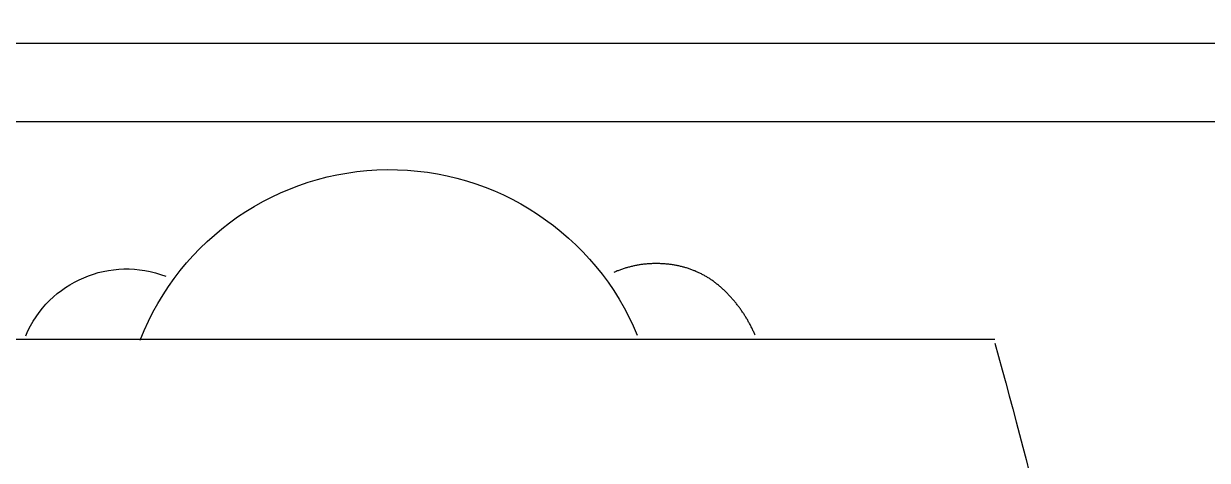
# Model space of a CAD drawing. Header units: millimetres. Extents: x 2698011 to 2856548, y 1019778 to 1210064.
# Drawn here: x 2810614.4 to 2810915.6, y 1140249 to 1140360.1 of the extents above; entities that cross this region are included whole.
import ezdxf

# ---------------------------------------------------------------- set-up
doc = ezdxf.new("R2010")
doc.units = ezdxf.units.MM
doc.linetypes.add('CONTINUA', pattern=[0])
for name, color, linetype in [('.REVOQUE', 9, 'Continuous'), ('Acce-Baños', 9, 'Continuous'), ('Mampostería', 9, 'Continuous')]:
    doc.layers.add(name, color=color, linetype=linetype)

# ---------------------------------------------------------------- blocks, each defined once
blk = doc.blocks.new('Acc-inod')
at = {"layer": 'Acce-Baños', "linetype": 'CONTINUA'}
for p, q in [((0.0700266888636876, -0.0388565455253873, -3.5590103e-09), (0.0700266888636876, -0.3288567021253509, -3.5590103e-09)), ((0.0529466796404631, -0.2320866498695882, -3.5590103e-09), (0.0530266796836044, -0.2318566497454049, -3.5590103e-09)), ((0.0518566790518849, -0.2351766515381657, -3.5590103e-09), (0.0519166790842229, -0.2349566514193662, -3.5590103e-09)), ((0.0519166790842229, -0.2349566514193662, -3.5590103e-09), (0.0519866791220162, -0.2347366513006024, -3.5590103e-09)), ((0.0519866791220162, -0.2347366513006024, -3.5590103e-09), (0.0520466791544617, -0.234516651181767, -3.5590103e-09)), ((0.0520466791544617, -0.234516651181767, -3.5590103e-09), (0.0521266791976746, -0.2342966510629675, -3.5590103e-09)), ((0.0521266791976746, -0.2342966510629675, -3.5590103e-09), (0.0521966792354679, -0.2340766509441679, -3.5590103e-09)), ((0.0521966792354679, -0.2340766509441679, -3.5590103e-09), (0.052276679278645, -0.2338566508254042, -3.5590103e-09)), ((0.052276679278645, -0.2338566508254042, -3.5590103e-09), (0.0523466793164383, -0.2336266507011493, -3.5590103e-09)), ((0.0523466793164383, -0.2336266507011493, -3.5590103e-09), (0.0524366793650349, -0.2334066505823856, -3.5590103e-09)), ((0.0524366793650349, -0.2334066505823856, -3.5590103e-09), (0.0525166794082477, -0.2331866504635859, -3.5590103e-09)), ((0.0525166794082477, -0.2331866504635859, -3.5590103e-09), (0.0525966794514248, -0.2329666503447864, -3.5590103e-09)), ((0.0525966794514248, -0.2329666503447864, -3.5590103e-09), (0.0526766794946377, -0.2327466502259511, -3.5590103e-09)), ((0.0526766794946377, -0.2327466502259511, -3.5590103e-09), (0.0527766795486179, -0.2325266501071873, -3.5590103e-09)), ((0.0527766795486179, -0.2325266501071873, -3.5590103e-09), (0.0528566795918666, -0.2323066499883877, -3.5590103e-09)), ((0.0528566795918666, -0.2323066499883877, -3.5590103e-09), (0.0529466796404631, -0.2320866498695882, -3.5590103e-09)), ((0.0511766786846471, -0.2380866531096217, -3.5590103e-09), (0.0512266787116731, -0.2378666529907864, -3.5590103e-09)), ((0.0512266787116731, -0.2378666529907864, -3.5590103e-09), (0.0512666787332437, -0.2376466528719868, -3.5590103e-09)), ((0.0512666787332437, -0.2376466528719868, -3.5590103e-09), (0.0513066787548501, -0.2374266527531514, -3.5590103e-09)), ((0.0513066787548501, -0.2374266527531514, -3.5590103e-09), (0.0513466787764566, -0.2371866526236203, -3.5590103e-09)), ((0.0513466787764566, -0.2371866526236203, -3.5590103e-09), (0.0514066788088662, -0.2369666525047849, -3.5590103e-09)), ((0.0514066788088662, -0.2369666525047849, -3.5590103e-09), (0.0514466788304368, -0.2367466523859854, -3.5590103e-09)), ((0.0514466788304368, -0.2367466523859854, -3.5590103e-09), (0.0515066788628465, -0.23652665226715, -3.5590103e-09)), ((0.0515066788628465, -0.23652665226715, -3.5590103e-09), (0.0515466788844529, -0.2362966521429668, -3.5590103e-09)), ((0.0515466788844529, -0.2362966521429668, -3.5590103e-09), (0.0516066789168268, -0.2360766520241672, -3.5590103e-09)), ((0.0516066789168268, -0.2360766520241672, -3.5590103e-09), (0.0516666789492364, -0.2358566519053676, -3.5590103e-09)), ((0.0516666789492364, -0.2358566519053676, -3.5590103e-09), (0.0517266789816461, -0.2356366517866038, -3.5590103e-09)), ((0.0517266789816461, -0.2356366517866038, -3.5590103e-09), (0.0517766790086362, -0.2353966516569653, -3.5590103e-09)), ((0.0517766790086362, -0.2353966516569653, -3.5590103e-09), (0.0518566790518849, -0.2351766515381657, -3.5590103e-09)), ((0.0508466785064836, -0.2408166545837772, -3.5590103e-09), (0.0508666785172868, -0.2405966544649777, -3.5590103e-09)), ((0.0508466785064836, -0.2410566547133442, -3.5590103e-09), (0.0508466785064836, -0.2408166545837772, -3.5590103e-09)), ((0.0508666785172868, -0.2405966544649777, -3.5590103e-09), (0.0508866785280184, -0.2403666543407944, -3.5590103e-09)), ((0.0508866785280184, -0.2403666543407944, -3.5590103e-09), (0.0509066785388217, -0.2401466542219591, -3.5590103e-09)), ((0.0509066785388217, -0.2401466542219591, -3.5590103e-09), (0.0509266785496249, -0.2399066540923563, -3.5590103e-09)), ((0.0509266785496249, -0.2399066540923563, -3.5590103e-09), (0.0509566785658834, -0.2396866539735925, -3.5590103e-09)), ((0.0509566785658834, -0.2396866539735925, -3.5590103e-09), (0.050976678576615, -0.2394466538439897, -3.5590103e-09)), ((0.050976678576615, -0.2394466538439897, -3.5590103e-09), (0.0510066785928735, -0.2392266537251543, -3.5590103e-09)), ((0.0510066785928735, -0.2392266537251543, -3.5590103e-09), (0.0510266786036767, -0.2389866535955516, -3.5590103e-09)), ((0.0510266786036767, -0.2389866535955516, -3.5590103e-09), (0.0510666786252116, -0.2387666534767878, -3.5590103e-09)), ((0.0510666786252116, -0.2387666534767878, -3.5590103e-09), (0.0511066786468538, -0.2385466533579883, -3.5590103e-09)), ((0.0511066786468538, -0.2385466533579883, -3.5590103e-09), (0.0511466786684602, -0.2383266532391529, -3.5590103e-09)), ((0.0511466786684602, -0.2383266532391529, -3.5590103e-09), (0.0511766786846471, -0.2380866531096217, -3.5590103e-09)), ((0.0507766784686903, -0.242646655571967, -3.5590103e-09), (0.0507866784740382, -0.2424266554531675, -3.5590103e-09)), ((0.0507866784740382, -0.2428866557016057, -3.5590103e-09), (0.0507766784686903, -0.242646655571967, -3.5590103e-09)), ((0.0507866784740382, -0.2421966553289842, -3.5590103e-09), (0.0507966784794219, -0.2419766552101489, -3.5590103e-09)), ((0.0507866784740382, -0.2424266554531675, -3.5590103e-09), (0.0507866784740382, -0.2421966553289842, -3.5590103e-09)), ((0.0507866784740382, -0.2431166558257889, -3.5590103e-09), (0.0507866784740382, -0.2428866557016057, -3.5590103e-09)), ((0.0507966784794219, -0.2433566559553917, -3.5590103e-09), (0.0507866784740382, -0.2431166558257889, -3.5590103e-09)), ((0.0507966784794219, -0.2417366550805819, -3.5590103e-09), (0.0508166784902251, -0.2415166549617823, -3.5590103e-09)), ((0.0507966784794219, -0.2419766552101489, -3.5590103e-09), (0.0507966784794219, -0.2417366550805819, -3.5590103e-09)), ((0.0507966784794219, -0.2435766560741554, -3.5590103e-09), (0.0507966784794219, -0.2433566559553917, -3.5590103e-09)), ((0.0508166784902251, -0.2438166562037582, -3.5590103e-09), (0.0507966784794219, -0.2435766560741554, -3.5590103e-09)), ((0.0508166784902251, -0.2415166549617823, -3.5590103e-09), (0.0508266784956446, -0.2412766548321795, -3.5590103e-09)), ((0.0508266784956446, -0.2440366563225936, -3.5590103e-09), (0.0508166784902251, -0.2438166562037582, -3.5590103e-09)), ((0.0508266784956446, -0.2412766548321795, -3.5590103e-09), (0.0508466785064836, -0.2410566547133442, -3.5590103e-09)), ((0.0508466785064836, -0.2442766564521605, -3.5590103e-09), (0.0508266784956446, -0.2440366563225936, -3.5590103e-09)), ((0.0508466785064836, -0.2444966565709601, -3.5590103e-09), (0.0508466785064836, -0.2442766564521605, -3.5590103e-09)), ((0.0508666785172868, -0.2447366567005987, -3.5590103e-09), (0.0508466785064836, -0.2444966565709601, -3.5590103e-09)), ((0.0508866785280184, -0.2449766568302015, -3.5590103e-09), (0.0508666785172868, -0.2447366567005987, -3.5590103e-09)), ((0.0509066785388217, -0.2452166569597684, -3.5590103e-09), (0.0508866785280184, -0.2449766568302015, -3.5590103e-09)), ((0.0509266785496249, -0.245436657078568, -3.5590103e-09), (0.0509066785388217, -0.2452166569597684, -3.5590103e-09)), ((0.0509566785658834, -0.2456766572082066, -3.5590103e-09), (0.0509266785496249, -0.245436657078568, -3.5590103e-09)), ((0.050976678576615, -0.2458966573269703, -3.5590103e-09), (0.0509566785658834, -0.2456766572082066, -3.5590103e-09)), ((0.0510066785928735, -0.2461366574565731, -3.5590103e-09), (0.050976678576615, -0.2458966573269703, -3.5590103e-09)), ((0.0510266786036767, -0.2463566575753727, -3.5590103e-09), (0.0510066785928735, -0.2461366574565731, -3.5590103e-09)), ((0.0510666786252116, -0.2465966577049396, -3.5590103e-09), (0.0510266786036767, -0.2463566575753727, -3.5590103e-09)), ((0.0511066786468538, -0.2468366578345782, -3.5590103e-09), (0.0510666786252116, -0.2465966577049396, -3.5590103e-09)), ((0.0511466786684602, -0.247076657964181, -3.5590103e-09), (0.0511066786468538, -0.2468366578345782, -3.5590103e-09)), ((0.0511766786846471, -0.2472966580830163, -3.5590103e-09), (0.0511466786684602, -0.247076657964181, -3.5590103e-09)), ((0.0512266787116731, -0.2475366582125475, -3.5590103e-09), (0.0511766786846471, -0.2472966580830163, -3.5590103e-09)), ((0.0512666787332437, -0.2477566583313829, -3.5590103e-09), (0.0512266787116731, -0.2475366582125475, -3.5590103e-09)), ((0.0513066787548501, -0.2479866584555662, -3.5590103e-09), (0.0512666787332437, -0.2477566583313829, -3.5590103e-09)), ((0.0513466787764566, -0.2482066585743657, -3.5590103e-09), (0.0513066787548501, -0.2479866584555662, -3.5590103e-09)), ((0.0514066788088662, -0.2484466587040043, -3.5590103e-09), (0.0513466787764566, -0.2482066585743657, -3.5590103e-09)), ((0.0514466788304368, -0.248666658822768, -3.5590103e-09), (0.0514066788088662, -0.2484466587040043, -3.5590103e-09)), ((0.0515066788628465, -0.2488966589469871, -3.5590103e-09), (0.0514466788304368, -0.248666658822768, -3.5590103e-09)), ((0.0515466788844529, -0.2491166590657508, -3.5590103e-09), (0.0515066788628465, -0.2488966589469871, -3.5590103e-09)), ((0.0516066789168268, -0.2493366591845504, -3.5590103e-09), (0.0515466788844529, -0.2491166590657508, -3.5590103e-09)), ((0.0516666789492364, -0.2495566593033858, -3.5590103e-09), (0.0516066789168268, -0.2493366591845504, -3.5590103e-09)), ((0.0517266789816461, -0.2497766594221853, -3.5590103e-09), (0.0516666789492364, -0.2495566593033858, -3.5590103e-09)), ((0.0517766790086362, -0.2499866595355654, -3.5590103e-09), (0.0517266789816461, -0.2497766594221853, -3.5590103e-09)), ((0.0518566790518849, -0.2502066596544008, -3.5590103e-09), (0.0517766790086362, -0.2499866595355654, -3.5590103e-09)), ((0.0519166790842229, -0.2504266597732003, -3.5590103e-09), (0.0518566790518849, -0.2502066596544008, -3.5590103e-09)), ((0.0519866791220162, -0.2506466598919641, -3.5590103e-09), (0.0519166790842229, -0.2504266597732003, -3.5590103e-09)), ((0.0520466791544617, -0.2508566600053799, -3.5590103e-09), (0.0519866791220162, -0.2506466598919641, -3.5590103e-09)), ((0.0521266791976746, -0.2510766601241437, -3.5590103e-09), (0.0520466791544617, -0.2508566600053799, -3.5590103e-09)), ((0.0521966792354679, -0.2512866602375953, -3.5590103e-09), (0.0521266791976746, -0.2510766601241437, -3.5590103e-09)), ((0.052276679278645, -0.2515066603563949, -3.5590103e-09), (0.0521966792354679, -0.2512866602375953, -3.5590103e-09)), ((0.0523466793164383, -0.2517066604643555, -3.5590103e-09), (0.052276679278645, -0.2515066603563949, -3.5590103e-09)), ((0.0524366793650349, -0.251926660583155, -3.5590103e-09), (0.0523466793164383, -0.2517066604643555, -3.5590103e-09)), ((0.0525166794082477, -0.2521266606911872, -3.5590103e-09), (0.0524366793650349, -0.251926660583155, -3.5590103e-09)), ((0.0525966794514248, -0.2523466608099867, -3.5590103e-09), (0.0525166794082477, -0.2521266606911872, -3.5590103e-09)), ((0.0526766794946377, -0.2525466609179831, -3.5590103e-09), (0.0525966794514248, -0.2523466608099867, -3.5590103e-09)), ((0.0527766795486179, -0.2527566610313631, -3.5590103e-09), (0.0526766794946377, -0.2525466609179831, -3.5590103e-09)), ((0.0528566795918666, -0.2529566611393952, -3.5590103e-09), (0.0527766795486179, -0.2527566610313631, -3.5590103e-09)), ((0.0529466796404631, -0.2531566612473916, -3.5590103e-09), (0.0528566795918666, -0.2529566611393952, -3.5590103e-09)), ((0.0530266796836044, -0.253356661355388, -3.5590103e-09), (0.0529466796404631, -0.2531566612473916, -3.5590103e-09)), ((0.0531266797376563, -0.253566661468768, -3.5590103e-09), (0.0530266796836044, -0.253356661355388, -3.5590103e-09)), ((0.0532266797916365, -0.2537666615767644, -3.5590103e-09), (0.0531266797376563, -0.253566661468768, -3.5590103e-09)), ((0.0533266798456526, -0.2539666616847965, -3.5590103e-09), (0.0532266797916365, -0.2537666615767644, -3.5590103e-09)), ((0.0534266798996329, -0.2541666617927929, -3.5590103e-09), (0.0533266798456526, -0.2539666616847965, -3.5590103e-09)), ((0.0535366799590327, -0.2543666619007892, -3.5590103e-09), (0.0534266798996329, -0.2541666617927929, -3.5590103e-09)), ((0.0536366800130845, -0.2545666620087497, -3.5590103e-09), (0.0535366799590327, -0.2543666619007892, -3.5590103e-09)), ((0.0537466800724127, -0.2547666621167461, -3.5590103e-09), (0.0536366800130845, -0.2545666620087497, -3.5590103e-09)), ((0.0538466801264646, -0.2549566622193945, -3.5590103e-09), (0.0537466800724127, -0.2547666621167461, -3.5590103e-09)), ((0.0539666801912481, -0.2551566623273909, -3.5590103e-09), (0.0538466801264646, -0.2549566622193945, -3.5590103e-09)), ((0.0540766802506479, -0.2553566624353872, -3.5590103e-09), (0.0539666801912481, -0.2551566623273909, -3.5590103e-09)), ((0.0541966803154313, -0.2555566625433477, -3.5590103e-09), (0.0540766802506479, -0.2553566624353872, -3.5590103e-09)), ((0.0542966803694474, -0.2557366626405409, -3.5590103e-09), (0.0541966803154313, -0.2555566625433477, -3.5590103e-09)), ((0.0544166804342309, -0.255936662748573, -3.5590103e-09), (0.0542966803694474, -0.2557366626405409, -3.5590103e-09)), ((0.054536680499086, -0.2561166628457662, -3.5590103e-09), (0.0544166804342309, -0.255936662748573, -3.5590103e-09)), ((0.0546566805638695, -0.2563066629483788, -3.5590103e-09), (0.054536680499086, -0.2561166628457662, -3.5590103e-09)), ((0.054776680628653, -0.2564866630455719, -3.5590103e-09), (0.0546566805638695, -0.2563066629483788, -3.5590103e-09)), ((0.0549166807042397, -0.2566866631536039, -3.5590103e-09), (0.054776680628653, -0.2564866630455719, -3.5590103e-09)), ((0.05503668076905901, -0.2568666632507972, -3.5590103e-09), (0.0549166807042397, -0.2566866631536039, -3.5590103e-09)), ((0.0551766808446457, -0.257056663353374, -3.5590103e-09), (0.05503668076905901, -0.2568666632507972, -3.5590103e-09)), ((0.0552966809094292, -0.2572366634505672, -3.5590103e-09), (0.0551766808446457, -0.257056663353374, -3.5590103e-09)), ((0.0554366809850875, -0.2574166635477603, -3.5590103e-09), (0.0552966809094292, -0.2572366634505672, -3.5590103e-09)), ((0.0555766810606742, -0.2575966636449892, -3.5590103e-09), (0.0554366809850875, -0.2574166635477603, -3.5590103e-09)), ((0.0557166811362609, -0.2577766637421824, -3.5590103e-09), (0.0555766810606742, -0.2575966636449892, -3.5590103e-09)), ((0.0558466812064639, -0.2579566638393755, -3.5590103e-09), (0.0557166811362609, -0.2577766637421824, -3.5590103e-09)), ((0.0559966812874343, -0.2581366639365687, -3.5590103e-09), (0.0558466812064639, -0.2579566638393755, -3.5590103e-09)), ((0.0561366813630568, -0.2583166640337617, -3.5590103e-09), (0.0559966812874343, -0.2581366639365687, -3.5590103e-09)), ((0.0562866814440272, -0.2584966641309907, -3.5590103e-09), (0.0561366813630568, -0.2583166640337617, -3.5590103e-09)), ((0.0564266815196139, -0.2586666642228001, -3.5590103e-09), (0.0562866814440272, -0.2584966641309907, -3.5590103e-09)), ((0.0565866816060754, -0.2588466643199933, -3.5590103e-09), (0.0564266815196139, -0.2586666642228001, -3.5590103e-09)), ((0.0567266816816621, -0.2590166644117668, -3.5590103e-09), (0.0565866816060754, -0.2588466643199933, -3.5590103e-09)), ((0.056886681768052, -0.25919666450896, -3.5590103e-09), (0.0567266816816621, -0.2590166644117668, -3.5590103e-09)), ((0.0570266818436387, -0.2593566645953499, -3.5590103e-09), (0.056886681768052, -0.25919666450896, -3.5590103e-09)), ((0.0571866819300286, -0.2595366646925789, -3.5590103e-09), (0.0570266818436387, -0.2593566645953499, -3.5590103e-09)), ((0.0573466820164185, -0.2597066647843882, -3.5590103e-09), (0.0571866819300286, -0.2595366646925789, -3.5590103e-09)), ((0.0575066821028084, -0.2598866648815814, -3.5590103e-09), (0.0573466820164185, -0.2597066647843882, -3.5590103e-09)), ((0.05766668218927, -0.2600466649679713, -3.5590103e-09), (0.0575066821028084, -0.2598866648815814, -3.5590103e-09)), ((0.0578366822810436, -0.2602166650597449, -3.5590103e-09), (0.05766668218927, -0.2600466649679713, -3.5590103e-09)), ((0.0579966823674335, -0.2603766651462064, -3.5590103e-09), (0.0578366822810436, -0.2602166650597449, -3.5590103e-09)), ((0.0581566824538234, -0.2605366652325964, -3.5590103e-09), (0.0579966823674335, -0.2603766651462064, -3.5590103e-09)), ((0.0583166825402134, -0.2606966653189863, -3.5590103e-09), (0.0581566824538234, -0.2605366652325964, -3.5590103e-09)), ((0.0584966826374065, -0.2608666654107599, -3.5590103e-09), (0.0583166825402134, -0.2606966653189863, -3.5590103e-09)), ((0.05865668272386799, -0.2610266654971498, -3.5590103e-09), (0.0584966826374065, -0.2608666654107599, -3.5590103e-09)), ((0.0588266828156416, -0.2611866655836113, -3.5590103e-09), (0.05865668272386799, -0.2610266654971498, -3.5590103e-09)), ((0.0589866829020315, -0.2613466656700012, -3.5590103e-09), (0.0588266828156416, -0.2611866655836113, -3.5590103e-09)), ((0.0591666829992247, -0.2615066657563912, -3.5590103e-09), (0.0589866829020315, -0.2613466656700012, -3.5590103e-09)), ((0.0593266830856146, -0.2616566658373616, -3.5590103e-09), (0.0591666829992247, -0.2615066657563912, -3.5590103e-09)), ((0.0594966831774598, -0.2618166659237515, -3.5590103e-09), (0.0593266830856146, -0.2616566658373616, -3.5590103e-09)), ((0.0596566832638497, -0.2619566659994098, -3.5590103e-09), (0.0594966831774598, -0.2618166659237515, -3.5590103e-09)), ((0.0598366833610428, -0.2621166660857997, -3.5590103e-09), (0.0596566832638497, -0.2619566659994098, -3.5590103e-09)), ((0.06001668345823599, -0.2622666661667343, -3.5590103e-09), (0.0598366833610428, -0.2621166660857997, -3.5590103e-09)), ((0.0601966835554649, -0.2624266662531959, -3.5590103e-09), (0.06001668345823599, -0.2622666661667343, -3.5590103e-09)), ((0.0603566836418548, -0.2625666663287825, -3.5590103e-09), (0.0601966835554649, -0.2624266662531959, -3.5590103e-09)), ((0.060536683739048, -0.2627166664097529, -3.5590103e-09), (0.0603566836418548, -0.2625666663287825, -3.5590103e-09)), ((0.0607166838362411, -0.2628566664854113, -3.5590103e-09), (0.060536683739048, -0.2627166664097529, -3.5590103e-09)), ((0.0608966839334342, -0.262996666560998, -3.5590103e-09), (0.0607166838362411, -0.2628566664854113, -3.5590103e-09)), ((0.0610666840252795, -0.2631366666365847, -3.5590103e-09), (0.0608966839334342, -0.262996666560998, -3.5590103e-09)), ((0.0612566841278563, -0.2632866667175909, -3.5590103e-09), (0.0610666840252795, -0.2631366666365847, -3.5590103e-09)), ((0.0614366842250494, -0.2634266667931775, -3.5590103e-09), (0.0612566841278563, -0.2632866667175909, -3.5590103e-09)), ((0.0616166843222425, -0.2635666668687643, -3.5590103e-09), (0.0614366842250494, -0.2634266667931775, -3.5590103e-09)), ((0.0617966844194357, -0.2637066669443509, -3.5590103e-09), (0.0616166843222425, -0.2635666668687643, -3.5590103e-09)), ((0.0619866845220125, -0.2638466670200093, -3.5590103e-09), (0.0617966844194357, -0.2637066669443509, -3.5590103e-09)), ((0.0621666846192414, -0.2639766670901407, -3.5590103e-09), (0.0619866845220125, -0.2638466670200093, -3.5590103e-09)), ((0.0623466847164346, -0.264116667165799, -3.5590103e-09), (0.0621666846192414, -0.2639766670901407, -3.5590103e-09)), ((0.0625266848136277, -0.2642366672305825, -3.5590103e-09), (0.0623466847164346, -0.264116667165799, -3.5590103e-09)), ((0.0627266849216241, -0.2643766673061691, -3.5590103e-09), (0.0625266848136277, -0.2642366672305825, -3.5590103e-09)), ((0.0629166850242725, -0.2645066673763722, -3.5590103e-09), (0.0627266849216241, -0.2643766673061691, -3.5590103e-09)), ((0.0631166851322689, -0.2646466674519589, -3.5590103e-09), (0.0629166850242725, -0.2645066673763722, -3.5590103e-09)), ((0.06329668522946201, -0.2647666675168139, -3.5590103e-09), (0.0631166851322689, -0.2646466674519589, -3.5590103e-09)), ((0.0634966853374941, -0.2649066675924007, -3.5590103e-09), (0.06329668522946201, -0.2647666675168139, -3.5590103e-09)), ((0.0636866854400352, -0.2650266676571841, -3.5590103e-09), (0.0634966853374941, -0.2649066675924007, -3.5590103e-09)), ((0.0638866855480673, -0.2651466677219676, -3.5590103e-09), (0.0636866854400352, -0.2650266676571841, -3.5590103e-09)), ((0.0640666856452604, -0.2652666677867869, -3.5590103e-09), (0.0638866855480673, -0.2651466677219676, -3.5590103e-09)), ((0.0642666857532568, -0.2653966678569899, -3.5590103e-09), (0.0640666856452604, -0.2652666677867869, -3.5590103e-09)), ((0.0644666858612889, -0.2655166679217734, -3.5590103e-09), (0.0642666857532568, -0.2653966678569899, -3.5590103e-09)), ((0.0646666859692137, -0.2656366679865569, -3.5590103e-09), (0.0644666858612889, -0.2655166679217734, -3.5590103e-09)), ((0.0648566860718621, -0.2657566680513403, -3.5590103e-09), (0.0646666859692137, -0.2656366679865569, -3.5590103e-09)), ((0.0650566861798585, -0.2658766681161955, -3.5590103e-09), (0.0648566860718621, -0.2657566680513403, -3.5590103e-09)), ((0.0652566862878548, -0.2659866681755952, -3.5590103e-09), (0.0650566861798585, -0.2658766681161955, -3.5590103e-09)), ((0.0654566863958869, -0.2661066682403787, -3.5590103e-09), (0.0652566862878548, -0.2659866681755952, -3.5590103e-09)), ((0.0656566865038117, -0.266206668294359, -3.5590103e-09), (0.0654566863958869, -0.2661066682403787, -3.5590103e-09)), ((0.06587668662264701, -0.2663266683591783, -3.5590103e-09), (0.0656566865038117, -0.266206668294359, -3.5590103e-09)), ((0.0660766867306434, -0.266436668418578, -3.5590103e-09), (0.06587668662264701, -0.2663266683591783, -3.5590103e-09)), ((0.0662866868440235, -0.2665566684833616, -3.5590103e-09), (0.0660766867306434, -0.266436668418578, -3.5590103e-09)), ((0.0664866869520198, -0.2666566685373418, -3.5590103e-09), (0.0662866868440235, -0.2665566684833616, -3.5590103e-09)), ((0.0667066870708552, -0.2667766686021969, -3.5590103e-09), (0.0664866869520198, -0.2666566685373418, -3.5590103e-09)), ((0.0669066871788515, -0.2668766686561772, -3.5590103e-09), (0.0667066870708552, -0.2667766686021969, -3.5590103e-09)), ((0.0671166872922315, -0.2669766687101933, -3.5590103e-09), (0.0669066871788515, -0.2668766686561772, -3.5590103e-09)), ((0.0673166874002279, -0.2670766687641735, -3.5590103e-09), (0.0671166872922315, -0.2669766687101933, -3.5590103e-09)), ((0.0675366875190633, -0.2671866688235733, -3.5590103e-09), (0.0673166874002279, -0.2670766687641735, -3.5590103e-09)), ((0.0677466876324433, -0.2672866688775536, -3.5590103e-09), (0.0675366875190633, -0.2671866688235733, -3.5590103e-09)), ((0.0679666877512429, -0.2673866689315696, -3.5590103e-09), (0.0677466876324433, -0.2672866688775536, -3.5590103e-09)), ((0.0681666878592392, -0.2674866689855499, -3.5590103e-09), (0.0679666877512429, -0.2673866689315696, -3.5590103e-09)), ((0.0683866879780746, -0.2675866690396018, -3.5590103e-09), (0.0681666878592392, -0.2674866689855499, -3.5590103e-09)), ((0.0686066880968383, -0.2676766690881984, -3.5590103e-09), (0.0683866879780746, -0.2675866690396018, -3.5590103e-09)), ((0.0688266882156379, -0.2677766691421786, -3.5590103e-09), (0.0686066880968383, -0.2676766690881984, -3.5590103e-09)), ((0.0690266883236342, -0.2678566691853915, -3.5590103e-09), (0.0688266882156379, -0.2677766691421786, -3.5590103e-09)), ((0.0710266894036335, -0.3288567021253509, -3.5590103e-09), (0.074426691239643, -0.3297967026329946, -3.5590103e-09)), ((0.074426691239643, -0.3297967026329946, -3.5590103e-09), (0.0777966930594655, -0.3307167031297992, -3.5590103e-09)), ((0.0777966930594655, -0.3307167031297992, -3.5590103e-09), (0.0811466948684133, -0.3316267036211486, -3.5590103e-09)), ((0.0811466948684133, -0.3316267036211486, -3.5590103e-09), (0.0844566966558262, -0.3325167041018022, -3.5590103e-09)), ((0.0844566966558262, -0.3325167041018022, -3.5590103e-09), (0.0877566984378554, -0.3334067045823483, -3.5590103e-09)), ((0.0877566984378554, -0.3334067045823483, -3.5590103e-09), (0.0910167001982424, -0.3342667050467433, -3.5590103e-09)), ((0.0910167001982424, -0.3342667050467433, -3.5590103e-09), (0.0942567019478619, -0.3351267055112099, -3.5590103e-09)), ((0.0942567019478619, -0.3351267055112099, -3.5590103e-09), (0.0974667036812229, -0.335966705964766, -3.5590103e-09)), ((0.0974667036812229, -0.335966705964766, -3.5590103e-09), (0.1006667054092361, -0.3368067064183577, -3.5590103e-09)), ((0.1006667054092361, -0.3368067064183577, -3.5590103e-09), (0.1038267071156427, -0.3376267068611822, -3.5590103e-09))]:
    blk.add_line(p, q, dxfattribs=at)
for centre, radius, start, end in [((0.0800266942636481, -0.1078565827853795, -3.5590103e-09), 0.0278600150444, 112.9852749999884, 201.037510999996), ((0.0950267023636604, -0.1748566189653724, -3.5590103e-09), 0.068150036801, 111.3314750000109, 247.5741380000106)]:
    blk.add_arc(centre, radius, start, end, dxfattribs=at)

msp = doc.modelspace()

# ---------------------------------------------------------------- linework, layer by layer
at = {"layer": '.REVOQUE'}
msp.add_lwpolyline([(2809903.028300466, 1138126.997639002), (2809903.006598982, 1140733.705168406), (2810053.006658677, 1140733.70502313), (2810053.00719381, 1140485.076563429), (2815516.046268021, 1140485.076563429), (2815516.107817417, 1131749.138058438), (2815366.107817417, 1131749.138058438), (2815366.04626802, 1140335.076563429), (2810053.007516662, 1140335.076563429), (2810053.048786629, 1121160.660962267), (2809903.048829052, 1121160.660963881)], dxfattribs=at)
at = {"layer": 'Mampostería'}
msp.add_line((2811233.007473614, 1140355.076563429, 8.161304428209467e-06), (2810033.007473617, 1140355.076563429), dxfattribs=at)
msp.add_lwpolyline([(2809923.012223116, 1138126.997639466), (2809923.006642133, 1140713.705149036), (2810033.006701724, 1140713.7050425), (2810033.007236857, 1140465.076563429), (2815496.046408932, 1140465.076563429), (2815496.107676507, 1131769.138058438), (2815386.107674045, 1131769.138058438), (2815386.04612465, 1140355.076563429), (2810033.007473617, 1140355.076563429), (2810033.012269212, 1138126.997639466), (2809923.012223116, 1138126.997639466)], dxfattribs=at)

# ---------------------------------------------------------------- block references
at = {"layer": 'Acce-Baños', "xscale": -1000, "yscale": 1000, "zscale": 1000, "rotation": 90}
msp.add_blockref('Acc-inod', (2810532.678984215, 1140349.835840141, -0.01970109603677179), dxfattribs=at)

doc.saveas('drawing.dxf')
